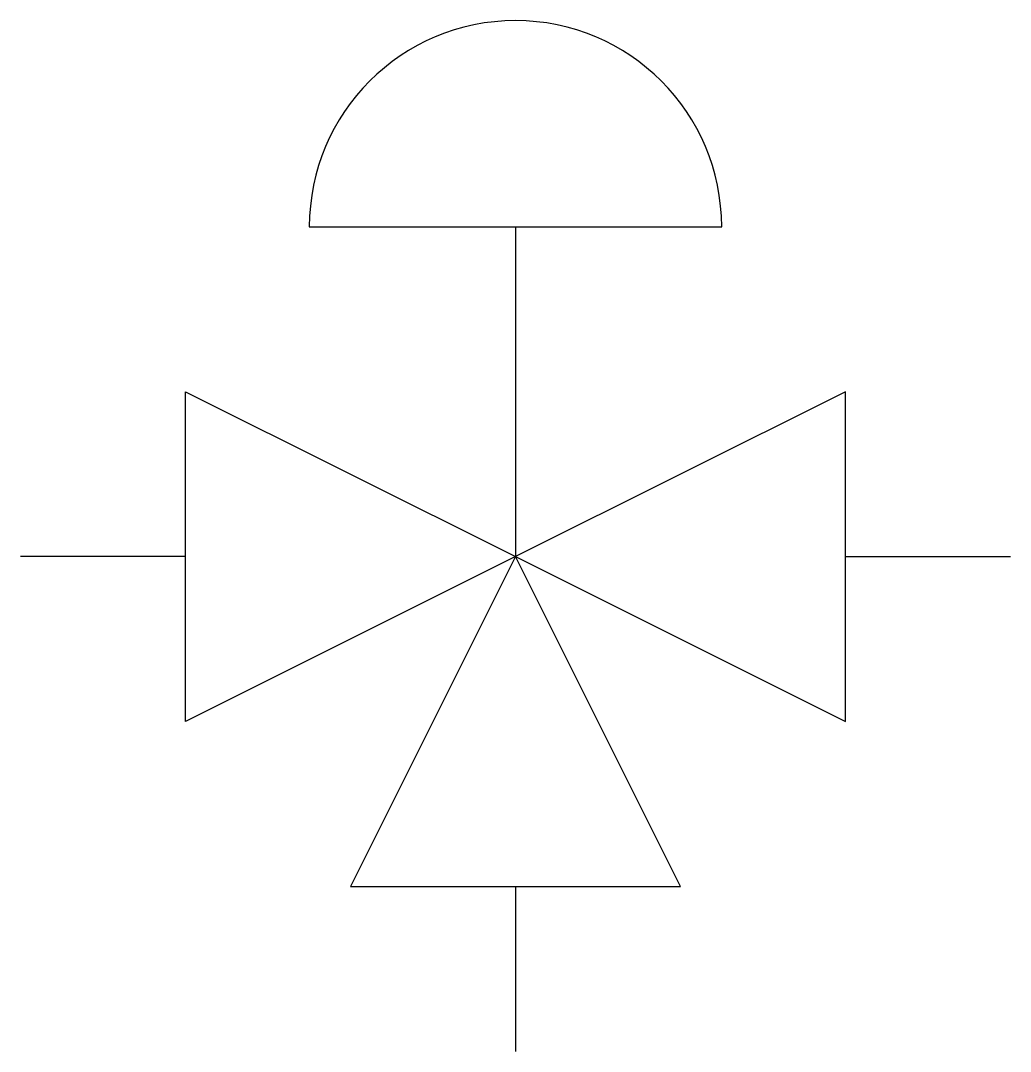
# Model space of a CAD drawing. Header units: millimetres. Extents: x -3 to 3, y -5.63 to 0.63.
import ezdxf

# ---------------------------------------------------------------- set-up
doc = ezdxf.new("R2010")
doc.units = ezdxf.units.MM
doc.layers.add('jidou1', color=3, linetype='Continuous')
doc.layers.add('KEISO', color=7, linetype='Continuous')

# ---------------------------------------------------------------- blocks, each defined once
blk = doc.blocks.new('MP3')
at = {"layer": 'KEISO', "color": 3}
for p, q in [((-1.25, -0.625), (1.25, -0.625)), ((0, -0.625), (0, -2.625)), ((-2, -3.625), (-2, -1.625)), ((2, -3.625), (2, -1.625)), ((-2, -2.625), (-3, -2.625)), ((2, -2.625), (3, -2.625)), ((-1, -4.625), (1, -4.625)), ((0, -4.625), (0, -5.625))]:
    blk.add_line(p, q, dxfattribs=at)
for points in [[(-2, -1.625), (0, -2.625), (-2, -3.625)], [(2, -1.625), (0, -2.625), (2, -3.625)], [(1, -4.625), (0, -2.625), (-1, -4.625)]]:
    blk.add_lwpolyline(points, dxfattribs=at)
blk.add_arc((0, -0.625), 1.25, 0, 180, dxfattribs=at)

msp = doc.modelspace()

# ---------------------------------------------------------------- block references
at = {"layer": 'jidou1', "color": 3, "linetype": 'Continuous'}
msp.add_blockref('MP3', (0, 0), dxfattribs=at)

doc.saveas('drawing.dxf')
